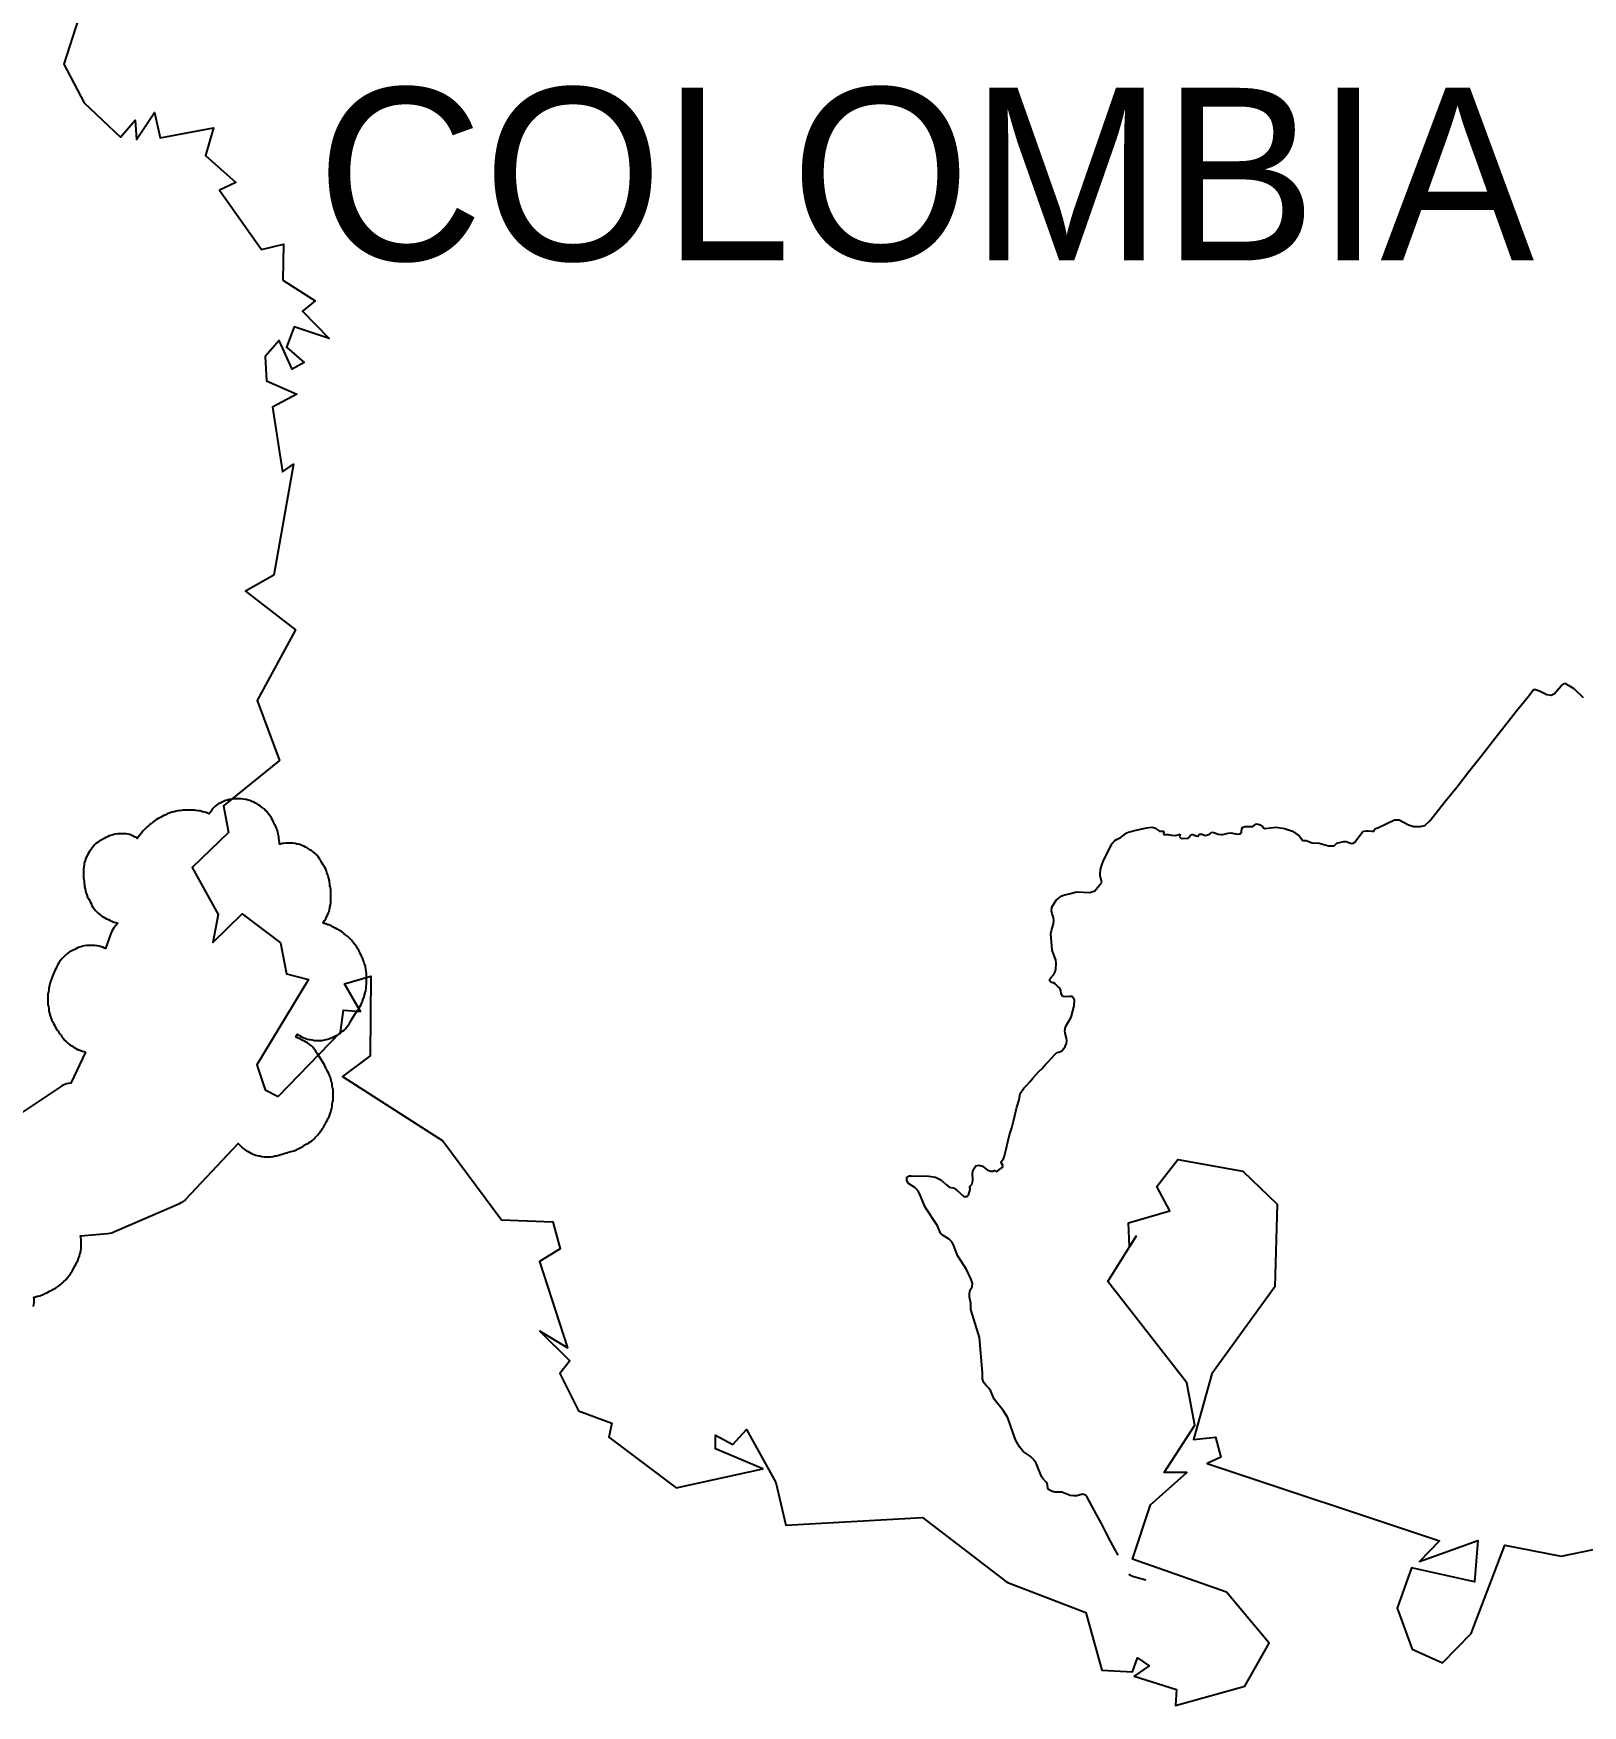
# Model space of a CAD drawing. Header units: metres. Extents: x 0 to 1325, y -1 to 773.
# Drawn here: x 372.12 to 408.05, y 340.31 to 379.07 of the extents above; entities that cross this region are included whole.
import ezdxf
from ezdxf.enums import TextEntityAlignment as Align

# ---------------------------------------------------------------- set-up
doc = ezdxf.new("R2010")
doc.units = ezdxf.units.M

msp = doc.modelspace()

# ---------------------------------------------------------------- linework, layer by layer
at = {"layer": 'CUT'}
for points in [[(373.31, 379.858), (372.83, 378.358), (373.3, 377.458), (374.14, 376.668), (374.48, 377.058), (374.51, 376.608), (374.93, 377.238), (375.06, 376.648), (376.3, 376.878), (376.11, 376.238), (376.82, 375.618), (376.44, 375.438), (377.41, 374.058), (377.92, 374.188), (377.91, 373.348), (378.66, 372.868), (378.36, 372.628), (378.98, 371.998), (378.17, 372.268), (377.99, 371.798), (378.4, 371.438), (378.12, 371.288), (377.82, 371.948), (377.5, 371.578), (377.53, 371.018), (378.23, 370.708), (377.67, 370.408), (377.9, 368.908), (378.15, 369.088), (377.7, 366.508), (377.04, 366.138), (378.2, 365.248), (377.31, 363.608), (377.83, 362.218), (376.53, 361.168), (376.65, 360.548), (375.8, 359.738), (376.41, 358.648), (376.28, 357.998), (376.96, 358.658), (377.85, 357.988), (377.99, 357.268), (378.5, 357.138), (377.3, 355.158), (377.5, 354.578), (377.8, 354.428), (379.24, 355.918), (379.31, 356.428), (379.71, 356.398), (379.34, 357.038), (379.95, 357.218), (379.93, 355.368), (379.29, 354.888), (381.62, 353.398), (382.98, 351.568), (384.17, 351.518), (384.34, 350.898), (383.86, 350.598), (384.51, 348.598), (383.87, 348.988), (384.56, 348.298), (384.33, 348.008), (384.76, 347.138), (385.54, 346.858), (385.47, 346.528), (387.03, 345.358), (389.04, 345.798), (387.94, 346.258), (387.94, 346.578), (388.34, 346.358), (388.66, 346.708), (389.34, 345.478), (389.57, 344.488), (392.74, 344.668), (394.7, 343.168), (396.53, 342.468), (396.9, 341.128), (397.61, 341.088), (397.73, 341.418), (398, 341.228), (397.65, 340.988), (398.63, 340.678), (398.61, 340.308), (400.22, 340.758), (400.78, 341.758), (399.79, 342.938), (397.61, 343.698), (398.03, 344.958), (398.87, 345.708), (398.35, 345.708), (399.06, 346.808), (398.87, 347.788), (397.04, 350.138), (397.7, 351.188), (397.54, 350.938), (397.52, 351.498), (398.48, 351.778), (398.18, 352.338), (398.66, 352.968), (400.17, 352.698), (400.97, 351.928), (400.91, 350.018), (399.45, 347.998), (399.03, 346.478), (399.54, 346.528), (399.66, 346.068), (399.34, 345.918), (404.73, 344.128), (404.27, 343.648), (405.62, 344.138), (405.54, 343.178), (404.08, 343.498), (403.75, 342.568), (404.1, 341.618), (404.8, 341.298), (405.47, 341.978), (406.25, 344.028), (407.55, 343.768), (409.05, 344.078)], [(372.12, 349.558), (372.13, 349.608), (372.14, 349.648), (372.14, 349.698), (372.14, 349.738), (372.13, 349.778), (372.15, 349.778), (372.19, 349.788), (372.21, 349.798), (372.23, 349.798), (372.27, 349.808), (372.3, 349.818), (372.33, 349.828), (372.39, 349.858), (372.43, 349.878), (372.51, 349.918), (372.55, 349.938), (372.59, 349.958), (372.63, 349.978), (372.66, 349.998), (372.7, 350.028), (372.74, 350.058), (372.79, 350.098), (372.82, 350.128), (372.88, 350.188), (372.91, 350.228), (372.95, 350.278), (372.96, 350.288), (372.99, 350.328), (373, 350.348), (373.02, 350.378), (373.05, 350.428), (373.07, 350.468), (373.11, 350.548), (373.13, 350.588), (373.15, 350.618), (373.17, 350.668), (373.19, 350.728), (373.2, 350.768), (373.21, 350.808), (373.22, 350.848), (373.23, 350.908), (373.23, 350.958), (373.23, 351.068), (373.23, 351.108), (373.22, 351.158), (373.21, 351.198), (373.84, 351.248), (373.89, 351.258), (373.94, 351.268), (373.99, 351.288), (375.51, 351.948), (375.55, 351.968), (375.59, 351.988), (375.63, 352.018), (375.66, 352.048), (376.87, 353.338), (376.9, 353.308), (376.92, 353.288), (376.95, 353.258), (376.98, 353.228), (377.02, 353.198), (377.06, 353.168), (377.1, 353.148), (377.14, 353.128), (377.18, 353.108), (377.22, 353.088), (377.27, 353.068), (377.31, 353.058), (377.35, 353.048), (377.37, 353.048), (377.42, 353.038), (377.47, 353.028), (377.51, 353.028), (377.59, 353.028), (377.63, 353.028), (377.68, 353.038), (377.73, 353.048), (377.75, 353.048), (377.79, 353.058), (377.81, 353.068), (378.04, 353.138), (378.09, 353.148), (378.13, 353.158), (378.17, 353.168), (378.22, 353.188), (378.25, 353.208), (378.29, 353.228), (378.37, 353.268), (378.41, 353.298), (378.42, 353.298), (378.45, 353.318), (378.49, 353.338), (378.5, 353.348), (378.52, 353.368), (378.53, 353.368), (378.57, 353.388), (378.6, 353.418), (378.63, 353.448), (378.66, 353.478), (378.69, 353.508), (378.71, 353.528), (378.74, 353.568), (378.78, 353.618), (378.79, 353.628), (378.82, 353.668), (378.83, 353.688), (378.85, 353.718), (378.88, 353.768), (378.92, 353.848), (378.94, 353.888), (378.96, 353.928), (378.98, 353.958), (379, 354.008), (379.02, 354.068), (379.03, 354.108), (379.04, 354.148), (379.05, 354.208), (379.05, 354.238), (379.05, 354.258), (379.06, 354.288), (379.07, 354.338), (379.07, 354.378), (379.07, 354.558), (379.07, 354.598), (379.06, 354.628), (379.05, 354.688), (379.05, 354.728), (379.04, 354.758), (379.03, 354.778), (379.03, 354.798), (379.02, 354.838), (379.01, 354.868), (379, 354.898), (378.97, 354.958), (378.95, 354.998), (378.91, 355.078), (378.89, 355.118), (378.87, 355.158), (378.71, 355.418), (378.7, 355.428), (378.68, 355.458), (378.67, 355.478), (378.64, 355.518), (378.6, 355.568), (378.57, 355.598), (378.52, 355.638), (378.48, 355.668), (378.45, 355.688), (378.41, 355.708), (378.37, 355.728), (378.33, 355.748), (378.29, 355.768), (378.25, 355.788), (378.21, 355.808), (378.25, 355.868), (378.26, 355.858), (378.29, 355.838), (378.33, 355.818), (378.35, 355.808), (378.39, 355.788), (378.44, 355.768), (378.48, 355.758), (378.52, 355.748), (378.54, 355.748), (378.59, 355.738), (378.64, 355.728), (378.68, 355.728), (378.77, 355.728), (378.82, 355.728), (378.88, 355.738), (378.91, 355.748), (378.95, 355.758), (378.99, 355.768), (379.02, 355.778), (379.06, 355.798), (379.1, 355.818), (379.14, 355.838), (379.18, 355.858), (379.21, 355.888), (379.22, 355.888), (379.24, 355.898), (379.25, 355.908), (379.26, 355.918), (379.29, 355.938), (379.33, 355.968), (379.36, 355.998), (379.4, 356.048), (379.43, 356.088), (379.45, 356.118), (379.47, 356.158), (379.48, 356.178), (379.59, 356.358), (379.6, 356.368), (379.63, 356.408), (379.63, 356.418), (379.66, 356.448), (379.68, 356.478), (379.7, 356.518), (379.72, 356.558), (379.74, 356.598), (379.75, 356.638), (379.76, 356.648), (379.76, 356.658), (379.76, 356.668), (379.77, 356.688), (379.78, 356.698), (379.79, 356.738), (379.8, 356.768), (379.8, 356.778), (379.81, 356.798), (379.81, 356.818), (379.83, 356.878), (379.84, 356.938), (379.84, 356.988), (379.85, 357.038), (379.85, 357.078), (379.85, 357.238), (379.85, 357.278), (379.84, 357.328), (379.83, 357.378), (379.82, 357.428), (379.82, 357.448), (379.81, 357.488), (379.8, 357.498), (379.79, 357.538), (379.78, 357.558), (379.78, 357.578), (379.77, 357.598), (379.76, 357.618), (379.75, 357.638), (379.75, 357.648), (379.73, 357.678), (379.73, 357.688), (379.71, 357.728), (379.69, 357.768), (379.67, 357.808), (379.64, 357.858), (379.62, 357.888), (379.61, 357.908), (379.58, 357.948), (379.57, 357.958), (379.53, 358.008), (379.5, 358.048), (379.41, 358.138), (379.37, 358.168), (379.32, 358.208), (379.31, 358.218), (379.27, 358.248), (379.25, 358.258), (379.22, 358.278), (379.17, 358.308), (379.13, 358.328), (379.09, 358.348), (379.05, 358.368), (379.02, 358.388), (378.97, 358.408), (378.95, 358.408), (378.93, 358.418), (378.91, 358.428), (378.89, 358.428), (378.84, 358.448), (378.85, 358.468), (378.87, 358.508), (378.88, 358.518), (378.9, 358.548), (378.92, 358.588), (378.94, 358.628), (378.96, 358.668), (378.98, 358.718), (378.99, 358.758), (379, 358.798), (379, 358.818), (379.01, 358.868), (379.02, 358.918), (379.02, 358.958), (379.02, 359.168), (379.02, 359.218), (379.01, 359.268), (379, 359.298), (379, 359.308), (379, 359.318), (379, 359.348), (378.99, 359.408), (378.98, 359.448), (378.97, 359.488), (378.96, 359.528), (378.95, 359.558), (378.93, 359.618), (378.92, 359.648), (378.9, 359.698), (378.88, 359.738), (378.85, 359.778), (378.85, 359.788), (378.84, 359.798), (378.82, 359.838), (378.79, 359.888), (378.77, 359.918), (378.76, 359.938), (378.73, 359.978), (378.69, 360.028), (378.66, 360.058), (378.61, 360.098), (378.57, 360.128), (378.55, 360.138), (378.52, 360.158), (378.47, 360.188), (378.43, 360.208), (378.39, 360.228), (378.35, 360.248), (378.3, 360.268), (378.26, 360.278), (378.24, 360.278), (378.19, 360.288), (378.14, 360.298), (378.1, 360.298), (378.02, 360.298), (377.98, 360.298), (377.93, 360.288), (377.89, 360.288), (377.85, 360.278), (377.83, 360.278), (377.83, 360.318), (377.82, 360.368), (377.81, 360.398), (377.81, 360.418), (377.81, 360.448), (377.8, 360.508), (377.79, 360.548), (377.78, 360.588), (377.76, 360.648), (377.74, 360.698), (377.72, 360.728), (377.7, 360.768), (377.68, 360.808), (377.66, 360.848), (377.64, 360.888), (377.62, 360.918), (377.59, 360.958), (377.56, 360.998), (377.52, 361.048), (377.5, 361.068), (377.47, 361.098), (377.43, 361.128), (377.39, 361.158), (377.35, 361.178), (377.34, 361.188), (377.31, 361.208), (377.27, 361.228), (377.23, 361.248), (377.19, 361.268), (377.14, 361.288), (377.1, 361.298), (377.06, 361.308), (377.04, 361.308), (376.99, 361.318), (376.94, 361.328), (376.9, 361.328), (376.82, 361.328), (376.78, 361.328), (376.73, 361.318), (376.68, 361.308), (376.66, 361.308), (376.62, 361.298), (376.58, 361.288), (376.53, 361.268), (376.49, 361.248), (376.45, 361.228), (376.41, 361.208), (376.37, 361.178), (376.33, 361.148), (376.3, 361.118), (376.27, 361.088), (376.25, 361.048), (376.22, 361.008), (376.2, 360.978), (376.16, 360.998), (376.13, 361.008), (376.1, 361.018), (376.06, 361.028), (376.04, 361.028), (376.02, 361.038), (375.99, 361.048), (375.95, 361.048), (375.89, 361.058), (375.86, 361.068), (375.82, 361.068), (375.63, 361.068), (375.59, 361.068), (375.56, 361.058), (375.5, 361.048), (375.46, 361.048), (375.43, 361.038), (375.39, 361.028), (375.37, 361.028), (375.33, 361.018), (375.27, 360.998), (375.22, 360.978), (375.19, 360.958), (375.15, 360.938), (375.07, 360.898), (375.03, 360.878), (374.99, 360.858), (374.96, 360.838), (374.92, 360.808), (374.88, 360.778), (374.85, 360.748), (374.83, 360.738), (374.81, 360.718), (374.8, 360.708), (374.76, 360.678), (374.73, 360.648), (374.7, 360.618), (374.67, 360.588), (374.53, 360.408), (374.51, 360.428), (374.47, 360.448), (374.43, 360.468), (374.39, 360.488), (374.36, 360.498), (374.32, 360.508), (374.27, 360.518), (374.22, 360.518), (374.13, 360.518), (374.08, 360.518), (374.02, 360.508), (373.99, 360.498), (373.95, 360.488), (373.91, 360.478), (373.88, 360.468), (373.84, 360.448), (373.8, 360.428), (373.76, 360.408), (373.71, 360.378), (373.7, 360.378), (373.69, 360.368), (373.65, 360.348), (373.61, 360.318), (373.57, 360.288), (373.54, 360.258), (373.5, 360.208), (373.49, 360.198), (373.48, 360.188), (373.45, 360.148), (373.42, 360.108), (373.4, 360.068), (373.38, 360.028), (373.36, 359.988), (373.34, 359.948), (373.32, 359.898), (373.31, 359.858), (373.3, 359.818), (373.3, 359.798), (373.29, 359.748), (373.28, 359.698), (373.28, 359.658), (373.28, 359.528), (373.28, 359.488), (373.29, 359.458), (373.3, 359.428), (373.3, 359.418), (373.3, 359.398), (373.3, 359.378), (373.3, 359.358), (373.31, 359.338), (373.31, 359.318), (373.31, 359.298), (373.32, 359.238), (373.33, 359.198), (373.34, 359.158), (373.36, 359.098), (373.38, 359.048), (373.4, 359.018), (373.42, 358.978), (373.44, 358.938), (373.46, 358.898), (373.48, 358.858), (373.5, 358.818), (373.53, 358.778), (373.56, 358.738), (373.62, 358.678), (373.67, 358.638), (373.71, 358.608), (373.74, 358.588), (373.78, 358.568), (373.82, 358.548), (373.86, 358.528), (373.9, 358.508), (373.94, 358.488), (373.99, 358.468), (374.03, 358.458), (374.07, 358.448), (374.08, 358.448), (373.99, 358.338), (373.96, 358.298), (373.94, 358.258), (373.92, 358.208), (373.79, 357.858), (373.77, 357.868), (373.73, 357.888), (373.69, 357.898), (373.65, 357.908), (373.61, 357.918), (373.6, 357.918), (373.55, 357.928), (373.5, 357.928), (373.41, 357.928), (373.36, 357.928), (373.3, 357.918), (373.27, 357.908), (373.23, 357.898), (373.19, 357.888), (373.16, 357.878), (373.12, 357.858), (373.08, 357.838), (373.04, 357.818), (373, 357.798), (372.96, 357.778), (372.92, 357.748), (372.88, 357.718), (372.79, 357.628), (372.75, 357.578), (372.72, 357.538), (372.7, 357.508), (372.68, 357.468), (372.66, 357.428), (372.64, 357.388), (372.62, 357.348), (372.55, 357.178), (372.53, 357.128), (372.51, 357.068), (372.5, 357.028), (372.48, 356.948), (372.48, 356.908), (372.47, 356.848), (372.46, 356.818), (372.46, 356.778), (372.46, 356.588), (372.46, 356.548), (372.47, 356.518), (372.48, 356.458), (372.48, 356.418), (372.49, 356.378), (372.51, 356.298), (372.53, 356.238), (372.55, 356.188), (372.57, 356.158), (372.59, 356.118), (372.61, 356.078), (372.63, 356.038), (372.66, 355.988), (372.68, 355.958), (372.7, 355.938), (372.7, 355.928), (372.72, 355.898), (372.72, 355.888), (372.74, 355.868), (372.75, 355.858), (372.77, 355.838), (372.77, 355.828), (372.78, 355.818), (372.82, 355.768), (372.85, 355.728), (372.88, 355.698), (372.93, 355.658), (372.97, 355.628), (373.01, 355.598), (373.04, 355.578), (373.08, 355.558), (373.12, 355.528), (373.16, 355.508), (373.18, 355.508), (373.2, 355.498), (373.22, 355.488), (373.24, 355.488), (373.26, 355.478), (373.3, 355.468), (373.33, 355.458), (372.99, 354.738), (372.98, 354.738), (372.93, 354.728), (372.89, 354.718), (372.85, 354.708), (372.81, 354.688), (372.77, 354.668), (371.28, 353.678)]]:
    msp.add_lwpolyline(points, dxfattribs=at)
at = {"layer": 'SCORE'}
for points in [[(407.55, 363.948), (407.64, 364.008)], [(407.64, 364.008), (407.85, 363.888)], [(406.52, 363.368), (406.8, 363.718)], [(406.8, 363.718), (406.91, 363.858)], [(406.91, 363.858), (406.95, 363.858)], [(406.95, 363.858), (406.96, 363.858)], [(406.96, 363.858), (407.05, 363.828)], [(407.05, 363.828), (407.22, 363.748)], [(407.22, 363.748), (407.32, 363.728)], [(407.32, 363.728), (407.4, 363.768)], [(407.4, 363.768), (407.55, 363.948)], [(407.85, 363.888), (408.06, 363.678)], [(406.24, 363.008), (406.52, 363.368)], [(405.96, 362.658), (406.24, 363.008)], [(405.69, 362.308), (405.96, 362.658)], [(405.41, 361.958), (405.69, 362.308)], [(405.13, 361.598), (405.41, 361.958)], [(404.85, 361.248), (405.13, 361.598)], [(404.51, 360.818), (404.57, 360.898)], [(404.57, 360.898), (404.85, 361.248)], [(397.39, 360.468), (397.48, 360.538)], [(397.48, 360.538), (397.52, 360.558)], [(397.52, 360.558), (397.63, 360.588)], [(397.63, 360.588), (397.94, 360.658)], [(397.94, 360.658), (398.06, 360.668)], [(398.06, 360.668), (398.12, 360.658)], [(398.12, 360.658), (398.16, 360.638)], [(398.16, 360.638), (398.19, 360.608)], [(398.19, 360.608), (398.24, 360.578)], [(398.24, 360.578), (398.28, 360.578)], [(398.28, 360.578), (398.32, 360.578)], [(398.32, 360.578), (398.34, 360.568)], [(398.34, 360.568), (398.33, 360.498)], [(398.33, 360.498), (398.44, 360.498)], [(398.44, 360.498), (398.52, 360.488)], [(398.52, 360.488), (398.61, 360.478)], [(398.61, 360.478), (398.72, 360.508)], [(398.72, 360.508), (398.7, 360.448)], [(398.95, 360.468), (398.99, 360.498)], [(398.99, 360.498), (399.02, 360.498)], [(399.02, 360.498), (399.04, 360.488)], [(399.04, 360.488), (399.09, 360.468)], [(399.14, 360.468), (399.15, 360.488)], [(399.15, 360.488), (399.16, 360.498)], [(399.16, 360.498), (399.16, 360.508)], [(399.16, 360.508), (399.23, 360.508)], [(399.23, 360.508), (399.24, 360.498)], [(399.24, 360.498), (399.3, 360.478)], [(399.3, 360.478), (399.39, 360.498)], [(399.39, 360.498), (399.46, 360.558)], [(399.46, 360.558), (399.5, 360.548)], [(399.5, 360.548), (399.6, 360.508)], [(399.6, 360.508), (399.66, 360.498)], [(399.66, 360.498), (399.71, 360.498)], [(399.71, 360.498), (399.83, 360.528)], [(399.83, 360.528), (399.89, 360.538)], [(399.89, 360.538), (400.05, 360.508)], [(400.05, 360.508), (400.1, 360.518)], [(400.1, 360.518), (400.14, 360.538)], [(400.14, 360.578), (400.15, 360.628)], [(400.14, 360.538), (400.14, 360.578)], [(400.15, 360.628), (400.17, 360.668)], [(400.17, 360.668), (400.22, 360.688)], [(400.22, 360.688), (400.4, 360.688)], [(400.4, 360.688), (400.44, 360.718)], [(400.44, 360.718), (400.47, 360.738)], [(400.47, 360.738), (400.5, 360.748)], [(400.5, 360.748), (400.57, 360.728)], [(400.57, 360.728), (400.62, 360.698)], [(400.62, 360.698), (400.65, 360.658)], [(400.65, 360.658), (400.68, 360.638)], [(400.68, 360.638), (400.94, 360.668)], [(400.94, 360.668), (401.14, 360.638)], [(401.14, 360.638), (401.32, 360.578)], [(401.32, 360.578), (401.48, 360.468)], [(402.76, 360.318), (402.94, 360.548)], [(402.94, 360.548), (402.98, 360.578)], [(402.98, 360.578), (403.04, 360.588)], [(403.04, 360.588), (403.08, 360.588)], [(403.08, 360.588), (403.16, 360.578)], [(403.16, 360.578), (403.2, 360.578)], [(403.2, 360.578), (403.22, 360.588)], [(403.22, 360.588), (403.24, 360.628)], [(403.24, 360.628), (403.25, 360.638)], [(403.25, 360.638), (403.3, 360.658)], [(403.3, 360.658), (403.69, 360.838)], [(403.69, 360.838), (403.8, 360.838)], [(403.8, 360.838), (404.01, 360.728)], [(404.01, 360.728), (404.14, 360.688)], [(404.14, 360.688), (404.28, 360.688)], [(404.28, 360.688), (404.39, 360.708)], [(404.39, 360.708), (404.51, 360.818)], [(396.94, 359.898), (397.14, 360.288)], [(397.14, 360.288), (397.2, 360.358)], [(397.2, 360.358), (397.24, 360.388)], [(397.24, 360.388), (397.35, 360.438)], [(397.35, 360.438), (397.39, 360.468)], [(398.7, 360.448), (398.73, 360.418)], [(398.73, 360.418), (398.77, 360.408)], [(398.77, 360.408), (398.9, 360.418)], [(398.9, 360.418), (398.93, 360.438)], [(398.93, 360.438), (398.95, 360.468)], [(399.09, 360.468), (399.13, 360.458)], [(399.13, 360.458), (399.14, 360.468)], [(401.48, 360.468), (401.52, 360.408)], [(401.52, 360.408), (401.54, 360.378)], [(401.54, 360.378), (401.57, 360.358)], [(401.57, 360.358), (401.64, 360.358)], [(401.64, 360.358), (401.78, 360.308)], [(401.78, 360.308), (401.94, 360.298)], [(401.94, 360.298), (402.16, 360.238)], [(402.16, 360.238), (402.27, 360.238)], [(402.27, 360.238), (402.3, 360.248)], [(402.3, 360.248), (402.35, 360.298)], [(402.35, 360.298), (402.38, 360.308)], [(402.38, 360.308), (402.51, 360.338)], [(402.51, 360.338), (402.57, 360.338)], [(402.57, 360.338), (402.67, 360.298)], [(402.67, 360.298), (402.73, 360.288)], [(402.73, 360.288), (402.76, 360.318)], [(396.87, 359.688), (396.9, 359.788)], [(396.9, 359.788), (396.94, 359.898)], [(396.74, 359.198), (396.87, 359.358)], [(396.86, 359.578), (396.87, 359.688)], [(396.86, 359.548), (396.86, 359.578)], [(396.9, 359.388), (396.86, 359.548)], [(396.87, 359.358), (396.89, 359.378)], [(396.89, 359.378), (396.9, 359.388)], [(395.74, 358.818), (395.84, 358.978)], [(395.84, 358.978), (395.97, 359.078)], [(395.97, 359.078), (396.04, 359.098)], [(396.04, 359.098), (396.14, 359.128)], [(396.14, 359.128), (396.32, 359.168)], [(396.32, 359.168), (396.62, 359.158)], [(396.62, 359.158), (396.74, 359.198)], [(395.73, 358.728), (395.74, 358.818)], [(395.75, 358.658), (395.73, 358.728)], [(395.78, 358.578), (395.75, 358.658)], [(395.79, 358.498), (395.78, 358.578)], [(395.72, 358.208), (395.73, 358.278)], [(395.75, 357.818), (395.72, 358.208)], [(395.73, 358.278), (395.78, 358.428)], [(395.78, 358.428), (395.79, 358.498)], [(395.83, 357.588), (395.75, 357.818)], [(395.84, 357.528), (395.83, 357.588)], [(395.83, 357.368), (395.84, 357.528)], [(395.69, 357.138), (395.71, 357.168)], [(395.7, 357.098), (395.69, 357.138)], [(395.74, 357.068), (395.7, 357.098)], [(395.71, 357.168), (395.79, 357.258)], [(395.78, 357.058), (395.74, 357.068)], [(395.82, 357.038), (395.78, 357.058)], [(395.79, 357.258), (395.81, 357.298)], [(395.81, 357.298), (395.83, 357.368)], [(395.87, 356.988), (395.82, 357.038)], [(395.92, 356.948), (395.87, 356.988)], [(395.95, 356.888), (395.92, 356.948)], [(395.96, 356.808), (395.95, 356.888)], [(396, 356.748), (395.96, 356.808)], [(396.07, 356.738), (396, 356.748)], [(396.15, 356.748), (396.07, 356.738)], [(396.21, 356.748), (396.15, 356.748)], [(396.27, 356.668), (396.21, 356.748)], [(396.26, 356.528), (396.27, 356.668)], [(396.06, 356.038), (396.19, 356.268)], [(396.19, 356.268), (396.26, 356.528)], [(396.04, 355.958), (396.06, 356.038)], [(396.05, 355.898), (396.04, 355.958)], [(396.08, 355.778), (396.05, 355.898)], [(395.82, 355.408), (395.86, 355.448)], [(395.86, 355.448), (395.9, 355.458)], [(395.9, 355.458), (395.94, 355.468)], [(395.94, 355.468), (395.97, 355.488)], [(395.97, 355.488), (396.02, 355.538)], [(396.02, 355.538), (396.05, 355.588)], [(396.05, 355.588), (396.08, 355.658)], [(396.09, 355.718), (396.08, 355.778)], [(396.08, 355.658), (396.09, 355.718)], [(395.44, 355.008), (395.52, 355.078)], [(395.52, 355.078), (395.59, 355.158)], [(395.59, 355.158), (395.66, 355.238)], [(395.66, 355.238), (395.73, 355.318)], [(395.73, 355.318), (395.82, 355.408)], [(395.09, 354.618), (395.16, 354.688)], [(395.16, 354.688), (395.23, 354.768)], [(395.23, 354.768), (395.3, 354.848)], [(395.3, 354.848), (395.37, 354.928)], [(395.37, 354.928), (395.44, 355.008)], [(394.93, 354.178), (394.98, 354.348)], [(394.98, 354.348), (395.01, 354.498)], [(395.01, 354.498), (395.09, 354.618)], [(394.85, 353.858), (394.89, 354.018)], [(394.89, 354.018), (394.93, 354.178)], [(394.72, 353.378), (394.76, 353.538)], [(394.76, 353.538), (394.81, 353.698)], [(394.81, 353.698), (394.85, 353.858)], [(394.64, 353.048), (394.68, 353.208)], [(394.68, 353.208), (394.72, 353.378)], [(393.92, 352.728), (393.98, 352.818)], [(393.98, 352.818), (394.05, 352.838)], [(394.05, 352.838), (394.13, 352.808)], [(394.13, 352.808), (394.25, 352.718)], [(394.46, 352.678), (394.53, 352.738)], [(394.53, 352.738), (394.59, 352.778)], [(394.56, 352.908), (394.62, 352.978)], [(394.61, 352.818), (394.56, 352.908)], [(394.59, 352.778), (394.61, 352.818)], [(394.62, 352.978), (394.64, 353.048)], [(392.38, 352.558), (392.43, 352.588)], [(392.38, 352.478), (392.38, 352.558)], [(392.42, 352.408), (392.38, 352.478)], [(392.56, 352.318), (392.42, 352.408)], [(392.43, 352.588), (392.48, 352.588)], [(392.48, 352.588), (392.89, 352.578)], [(392.89, 352.578), (393.04, 352.558)], [(393.04, 352.558), (393.17, 352.498)], [(393.17, 352.498), (393.3, 352.378)], [(393.3, 352.378), (393.36, 352.328)], [(393.84, 352.328), (393.85, 352.348)], [(393.85, 352.348), (393.88, 352.378)], [(393.88, 352.378), (393.89, 352.398)], [(393.89, 352.398), (393.91, 352.488)], [(393.9, 352.648), (393.92, 352.728)], [(393.91, 352.488), (393.9, 352.648)], [(394.25, 352.718), (394.28, 352.708)], [(394.28, 352.708), (394.33, 352.698)], [(394.33, 352.698), (394.37, 352.698)], [(394.37, 352.698), (394.4, 352.708)], [(394.4, 352.708), (394.43, 352.708)], [(394.43, 352.708), (394.46, 352.678)], [(392.63, 352.248), (392.56, 352.318)], [(392.67, 352.178), (392.63, 352.248)], [(392.8, 351.858), (392.67, 352.178)], [(393.36, 352.328), (393.46, 352.308)], [(393.46, 352.308), (393.54, 352.258)], [(393.54, 352.258), (393.7, 352.108)], [(393.7, 352.108), (393.78, 352.108)], [(393.78, 352.108), (393.81, 352.138)], [(393.81, 352.138), (393.85, 352.268)], [(393.84, 352.318), (393.84, 352.328)], [(393.85, 352.278), (393.84, 352.318)], [(393.85, 352.268), (393.85, 352.278)], [(393.09, 351.428), (392.8, 351.858)], [(393.16, 351.258), (393.09, 351.428)], [(393.22, 351.208), (393.16, 351.258)], [(393.36, 351.118), (393.22, 351.208)], [(393.42, 351.058), (393.36, 351.118)], [(393.46, 350.988), (393.42, 351.058)], [(393.55, 350.738), (393.46, 350.988)], [(393.76, 350.418), (393.55, 350.738)], [(393.87, 350.188), (393.76, 350.418)], [(393.85, 349.948), (393.89, 350.018)], [(393.9, 350.088), (393.87, 350.188)], [(393.89, 350.018), (393.9, 350.088)], [(393.83, 349.858), (393.85, 349.948)], [(393.83, 349.778), (393.83, 349.858)], [(393.86, 349.638), (393.83, 349.778)], [(393.86, 349.488), (393.86, 349.638)], [(394.06, 348.838), (393.86, 349.488)], [(394.13, 348.018), (394.06, 348.838)], [(394.13, 347.948), (394.13, 348.018)], [(394.13, 347.898), (394.13, 347.948)], [(394.13, 347.878), (394.13, 347.898)], [(394.16, 347.808), (394.13, 347.878)], [(394.22, 347.728), (394.16, 347.808)], [(394.28, 347.668), (394.22, 347.728)], [(394.33, 347.598), (394.28, 347.668)], [(394.4, 347.408), (394.33, 347.598)], [(394.62, 347.138), (394.4, 347.408)], [(394.72, 346.978), (394.62, 347.138)], [(394.9, 346.468), (394.72, 346.978)], [(394.99, 346.308), (394.9, 346.468)], [(395.08, 346.198), (394.99, 346.308)], [(395.24, 346.088), (395.08, 346.198)], [(395.31, 346.018), (395.24, 346.088)], [(395.38, 345.928), (395.31, 346.018)], [(395.5, 345.618), (395.38, 345.928)], [(395.53, 345.568), (395.5, 345.618)], [(395.6, 345.498), (395.53, 345.568)], [(395.63, 345.458), (395.6, 345.498)], [(395.64, 345.418), (395.63, 345.458)], [(395.65, 345.348), (395.64, 345.418)], [(395.66, 345.318), (395.65, 345.348)], [(395.73, 345.278), (395.66, 345.318)], [(395.81, 345.258), (395.73, 345.278)], [(395.97, 345.258), (395.81, 345.258)], [(396.17, 345.178), (395.97, 345.258)], [(396.24, 345.168), (396.17, 345.178)], [(396.32, 345.168), (396.24, 345.168)], [(396.45, 345.208), (396.32, 345.168)], [(396.52, 345.188), (396.45, 345.208)], [(396.56, 345.138), (396.52, 345.188)], [(396.67, 344.938), (396.56, 345.138)], [(396.78, 344.738), (396.67, 344.938)], [(396.89, 344.528), (396.78, 344.738)], [(396.99, 344.328), (396.89, 344.528)], [(397.1, 344.118), (396.99, 344.328)], [(397.21, 343.918), (397.1, 344.118)], [(397.28, 343.798), (397.21, 343.918)], [(397.61, 343.298), (397.53, 343.348)], [(397.7, 343.278), (397.61, 343.298)], [(397.92, 343.218), (397.7, 343.278)]]:
    msp.add_lwpolyline(points, dxfattribs=at)

# ---------------------------------------------------------------- texts
at = {"layer": 'ENGRAVE'}
msp.add_text('COLOMBIA', height=4, dxfattribs=at).set_placement((392.81, 373.809), align=Align.CENTER)

doc.saveas('drawing.dxf')
